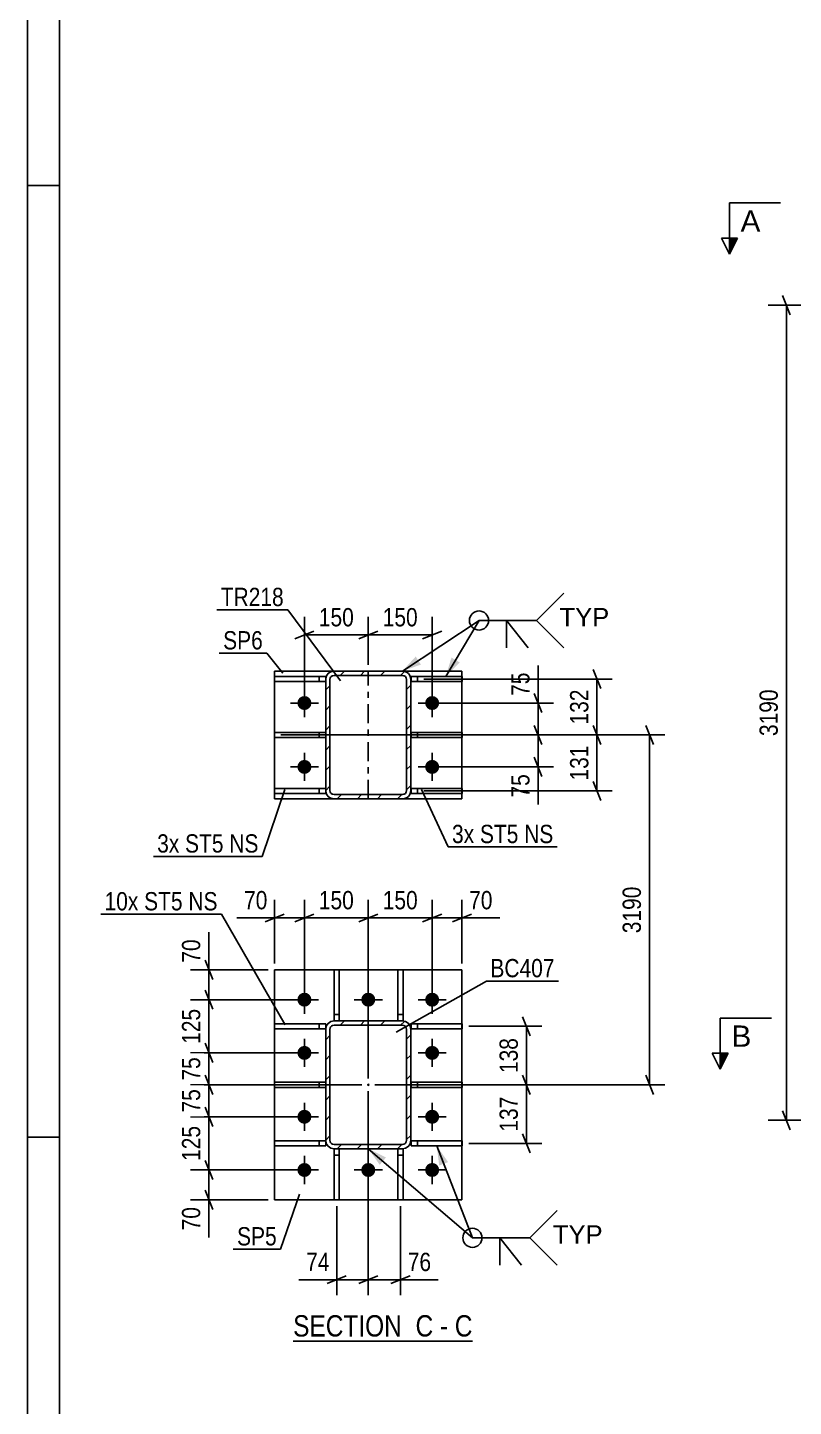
# Model space of a CAD drawing. Header units: millimetres. Extents: x 0 to 841, y 0 to 594.
# Drawn here: x 0 to 119.9, y 255.8 to 471.7 of the extents above; entities that cross this region are included whole.
import ezdxf

# ---------------------------------------------------------------- set-up
doc = ezdxf.new("R2010")
doc.units = ezdxf.units.MM
doc.linetypes.add('DXK_LINE_DOT2', pattern=[3.9198, 1.9599, -1.9599])
doc.linetypes.add('DXK_LINE_DOT3', pattern=[5.9187, 2.979, -0.9799, 0.9799, -0.9799])
doc.styles.add('Arial', font='ARIAL.TTF', dxfattribs={"height": 0.2})
doc.styles.add('Arial Narrow', font='ARIALN.TTF', dxfattribs={"height": 0.2})

# ---------------------------------------------------------------- blocks, each defined once
blk = doc.blocks.new('Unknown-122569972-1162')
at = {"color": 5, "linetype": 'Continuous'}
for p, q in [((0, 594), (0, 0)), ((5, 589), (5, 5)), ((5, 447), (0, 447)), ((5, 298), (0, 298))]:
    blk.add_line(p, q, dxfattribs=at)
blk = doc.blocks.new('Unknown-122569972-14 - 2451')
at = {"color": 6, "linetype": 'Continuous'}
blk.add_line((41.58, 266.04), (69.65, 266.04), dxfattribs=at)
at = {"color": 0, "linetype": 'Continuous'}
blk.add_wipeout([(59.69, 266.79), (59.69, 270.29), (41.58, 270.29), (41.58, 266.79)], dxfattribs=at)
at = {"color": 7, "linetype": 'Continuous', "style": 'Arial Narrow'}
blk.add_text('SECTION ', height=3.34, dxfattribs=at).set_placement((41.58, 266.79))
at = {"color": 0, "linetype": 'Continuous'}
blk.add_wipeout([(63.5, 266.79), (63.5, 270.29), (60.74, 270.29), (60.74, 266.79)], dxfattribs=at)
at = {"color": 7, "linetype": 'Continuous', "style": 'Arial Narrow'}
blk.add_text('C', height=3.34, dxfattribs=at).set_placement((60.74, 266.79))
at = {"color": 0, "linetype": 'Continuous'}
blk.add_wipeout([(65.83, 266.79), (65.83, 270.29), (64.55, 270.29), (64.55, 266.79)], dxfattribs=at)
at = {"color": 7, "linetype": 'Continuous', "style": 'Arial Narrow'}
blk.add_text('-', height=3.34, dxfattribs=at).set_placement((64.55, 266.79))
at = {"color": 0, "linetype": 'Continuous'}
blk.add_wipeout([(69.65, 266.79), (69.65, 270.29), (66.88, 270.29), (66.88, 266.79)], dxfattribs=at)
at = {"color": 7, "linetype": 'Continuous', "style": 'Arial Narrow'}
blk.add_text('C', height=3.34, dxfattribs=at).set_placement((66.88, 266.79))
blk = doc.blocks.new('Part-122569972-2509 - 2451')
at = {"color": 2, "linetype": 'Continuous'}
for p, q in [((38.67, 360.56), (38.67, 361.36)), ((38.67, 361.36), (46.67, 361.36)), ((38.67, 360.56), (46.67, 360.56))]:
    blk.add_line(p, q, dxfattribs=at)
at = {"color": 7, "linetype": 'DXK_LINE_DOT2'}
for p, q in [((45.67, 360.56), (45.67, 361.36)), ((46.67, 361.36), (46.67, 360.56))]:
    blk.add_line(p, q, dxfattribs=at)
blk = doc.blocks.new('Part-122569972-2477 - 2451')
at = {"color": 2, "linetype": 'Continuous'}
for p, q in [((38.67, 305.79), (38.67, 306.59)), ((38.67, 306.59), (46.67, 306.59)), ((38.67, 305.79), (46.67, 305.79))]:
    blk.add_line(p, q, dxfattribs=at)
at = {"color": 7, "linetype": 'DXK_LINE_DOT2'}
for p, q in [((45.67, 305.79), (45.67, 306.59)), ((46.67, 305.79), (46.67, 306.59))]:
    blk.add_line(p, q, dxfattribs=at)
blk = doc.blocks.new('Part-122569972-2514 - 2451')
at = {"color": 2, "linetype": 'Continuous'}
for p, q in [((38.67, 369.32), (38.67, 370.12)), ((38.67, 370.12), (46.67, 370.12)), ((38.67, 369.32), (46.67, 369.32)), ((46.67, 370.12), (46.67, 369.62))]:
    blk.add_line(p, q, dxfattribs=at)
at = {"color": 7, "linetype": 'DXK_LINE_DOT2'}
for p, q in [((45.67, 369.32), (45.67, 370.12)), ((46.67, 369.62), (46.67, 369.32))]:
    blk.add_line(p, q, dxfattribs=at)
blk = doc.blocks.new('Part-122569972-2482 - 2451')
at = {"color": 2, "linetype": 'Continuous'}
for p, q in [((38.67, 314.96), (38.67, 315.76)), ((38.67, 315.76), (46.67, 315.76)), ((46.67, 314.96), (46.67, 315.76)), ((38.67, 314.96), (46.67, 314.96))]:
    blk.add_line(p, q, dxfattribs=at)
at = {"color": 7, "linetype": 'DXK_LINE_DOT2'}
blk.add_line((45.67, 314.96), (45.67, 315.76), dxfattribs=at)
blk = doc.blocks.new('Part-122569972-2519 - 2451')
at = {"color": 2, "linetype": 'Continuous'}
for p, q in [((38.67, 351.79), (38.67, 352.59)), ((38.67, 352.59), (46.67, 352.59)), ((46.67, 351.79), (46.67, 352.29)), ((38.67, 351.79), (46.67, 351.79))]:
    blk.add_line(p, q, dxfattribs=at)
at = {"color": 7, "linetype": 'DXK_LINE_DOT2'}
for p, q in [((45.67, 351.79), (45.67, 352.59)), ((46.67, 352.29), (46.67, 352.59))]:
    blk.add_line(p, q, dxfattribs=at)
blk = doc.blocks.new('Part-122569972-2487 - 2451')
at = {"color": 2, "linetype": 'Continuous'}
for p, q in [((57.99, 316.19), (57.99, 324.19)), ((57.99, 324.19), (58.79, 324.19)), ((58.79, 324.19), (58.79, 316.19)), ((58.79, 316.19), (58.67, 316.19))]:
    blk.add_line(p, q, dxfattribs=at)
at = {"color": 7, "linetype": 'DXK_LINE_DOT2'}
for p, q in [((57.99, 317.19), (58.79, 317.19)), ((58.67, 316.19), (57.99, 316.19))]:
    blk.add_line(p, q, dxfattribs=at)
blk = doc.blocks.new('Part-122569972-2524 - 2451')
at = {"color": 2, "linetype": 'Continuous'}
for p, q in [((68.06, 361.36), (60.06, 361.36)), ((60.06, 360.56), (60.06, 361.36)), ((68.06, 360.56), (60.06, 360.56)), ((68.06, 361.36), (68.06, 360.56))]:
    blk.add_line(p, q, dxfattribs=at)
at = {"color": 7, "linetype": 'DXK_LINE_DOT2'}
blk.add_line((61.06, 360.56), (61.06, 361.36), dxfattribs=at)
blk = doc.blocks.new('Part-122569972-2492 - 2451')
at = {"color": 2, "linetype": 'Continuous'}
for p, q in [((47.99, 316.19), (47.99, 324.19)), ((47.99, 324.19), (48.79, 324.19)), ((48.79, 316.19), (48.79, 324.19)), ((48.01, 316.19), (47.99, 316.19))]:
    blk.add_line(p, q, dxfattribs=at)
at = {"color": 7, "linetype": 'DXK_LINE_DOT2'}
for p, q in [((47.99, 317.19), (48.79, 317.19)), ((47.99, 316.19), (48.79, 316.19))]:
    blk.add_line(p, q, dxfattribs=at)
blk = doc.blocks.new('Part-122569972-2529 - 2451')
at = {"color": 2, "linetype": 'Continuous'}
for p, q in [((68.06, 370.12), (60.06, 370.12)), ((60.06, 369.32), (60.06, 370.12)), ((68.06, 369.32), (60.06, 369.32)), ((68.06, 370.12), (68.06, 369.32))]:
    blk.add_line(p, q, dxfattribs=at)
at = {"color": 7, "linetype": 'DXK_LINE_DOT2'}
blk.add_line((61.06, 369.32), (61.06, 370.12), dxfattribs=at)
blk = doc.blocks.new('Part-122569972-2534 - 2451')
at = {"color": 2, "linetype": 'Continuous'}
for p, q in [((68.06, 352.59), (60.06, 352.59)), ((60.06, 351.79), (60.06, 352.59)), ((68.06, 352.59), (68.06, 351.79)), ((68.06, 351.79), (60.06, 351.79))]:
    blk.add_line(p, q, dxfattribs=at)
at = {"color": 7, "linetype": 'DXK_LINE_DOT2'}
blk.add_line((61.06, 351.79), (61.06, 352.59), dxfattribs=at)
blk = doc.blocks.new('Bolt-122569972-2537 - 2451')
at = {"linetype": 'Continuous'}
for points in [[(42.24, 365.96, -1), (44.44, 365.96, -1)], [(62.24, 365.96, -1), (64.44, 365.96, -1)], [(42.24, 355.96, -1), (44.44, 355.96, -1)], [(62.24, 355.96, -1), (64.44, 355.96, -1)]]:
    blk.add_hatch(color=1, dxfattribs=at).paths.add_polyline_path(points)
at = {"color": 1, "linetype": 'Continuous'}
for p, q in [((43.34, 363.76), (43.34, 368.16)), ((63.34, 363.76), (63.34, 368.16)), ((41.14, 365.96), (45.54, 365.96)), ((61.14, 365.96), (65.54, 365.96)), ((43.34, 353.76), (43.34, 358.16)), ((63.34, 353.76), (63.34, 358.16)), ((41.14, 355.96), (45.54, 355.96)), ((61.14, 355.96), (65.54, 355.96))]:
    blk.add_line(p, q, dxfattribs=at)
blk = doc.blocks.new('Part-122569972-2607 - 2451')
at = {"color": 2, "linetype": 'Continuous'}
for p, q in [((68.06, 315.76), (60.06, 315.76)), ((60.06, 314.96), (60.06, 315.76)), ((68.06, 315.76), (68.06, 314.96)), ((68.06, 314.96), (60.06, 314.96))]:
    blk.add_line(p, q, dxfattribs=at)
at = {"color": 7, "linetype": 'DXK_LINE_DOT2'}
blk.add_line((61.06, 314.96), (61.06, 315.76), dxfattribs=at)
blk = doc.blocks.new('Bolt-122569972-2538 - 2451')
at = {"linetype": 'Continuous'}
for points in [[(42.24, 319.52, -1), (44.44, 319.52, -1)], [(52.24, 319.52, -1), (54.44, 319.52, -1)], [(62.24, 319.52, -1), (64.44, 319.52, -1)], [(42.24, 311.19, -1), (44.44, 311.19, -1)], [(62.24, 311.19, -1), (64.44, 311.19, -1)], [(42.24, 301.19, -1), (44.44, 301.19, -1)], [(62.24, 301.19, -1), (64.44, 301.19, -1)], [(42.24, 292.86, -1), (44.44, 292.86, -1)], [(52.24, 292.86, -1), (54.44, 292.86, -1)], [(62.24, 292.86, -1), (64.44, 292.86, -1)]]:
    blk.add_hatch(color=1, dxfattribs=at).paths.add_polyline_path(points)
at = {"color": 1, "linetype": 'Continuous'}
for p, q in [((43.34, 317.32), (43.34, 321.72)), ((53.34, 317.32), (53.34, 321.72)), ((63.34, 317.32), (63.34, 321.72)), ((41.14, 319.52), (45.54, 319.52)), ((51.14, 319.52), (55.54, 319.52)), ((61.14, 319.52), (65.54, 319.52)), ((43.34, 308.99), (43.34, 313.39)), ((63.34, 308.99), (63.34, 313.39)), ((41.14, 311.19), (45.54, 311.19)), ((61.14, 311.19), (65.54, 311.19)), ((43.34, 298.99), (43.34, 303.39)), ((63.34, 298.99), (63.34, 303.39)), ((41.14, 301.19), (45.54, 301.19)), ((61.14, 301.19), (65.54, 301.19)), ((43.34, 290.66), (43.34, 295.06)), ((53.34, 290.66), (53.34, 295.06)), ((63.34, 290.66), (63.34, 295.06)), ((41.14, 292.86), (45.54, 292.86)), ((51.14, 292.86), (55.54, 292.86)), ((61.14, 292.86), (65.54, 292.86))]:
    blk.add_line(p, q, dxfattribs=at)
blk = doc.blocks.new('Part-122569972-2552 - 2451')
at = {"color": 2, "linetype": 'Continuous'}
for p, q in [((57.99, 288.19), (57.99, 296.19)), ((58.79, 296.19), (58.67, 296.19)), ((58.79, 296.19), (58.79, 288.19)), ((58.79, 288.19), (57.99, 288.19))]:
    blk.add_line(p, q, dxfattribs=at)
at = {"color": 7, "linetype": 'DXK_LINE_DOT2'}
for p, q in [((58.67, 296.19), (57.99, 296.19)), ((57.99, 295.19), (58.79, 295.19))]:
    blk.add_line(p, q, dxfattribs=at)
blk = doc.blocks.new('Part-122569972-2557 - 2451')
at = {"color": 2, "linetype": 'Continuous'}
for p, q in [((47.99, 288.19), (47.99, 296.19)), ((47.99, 296.19), (48, 296.19)), ((48.79, 296.19), (48.79, 288.19)), ((48.79, 288.19), (47.99, 288.19))]:
    blk.add_line(p, q, dxfattribs=at)
at = {"color": 7, "linetype": 'DXK_LINE_DOT2'}
for p, q in [((47.99, 296.19), (48.79, 296.19)), ((47.99, 295.19), (48.79, 295.19))]:
    blk.add_line(p, q, dxfattribs=at)
blk = doc.blocks.new('Part-122569972-2562 - 2451')
at = {"color": 2, "linetype": 'Continuous'}
for p, q in [((38.67, 296.62), (38.67, 297.42)), ((38.67, 297.42), (46.67, 297.42)), ((38.67, 296.62), (46.67, 296.62)), ((46.67, 296.62), (46.67, 297.42))]:
    blk.add_line(p, q, dxfattribs=at)
at = {"color": 7, "linetype": 'DXK_LINE_DOT2'}
blk.add_line((45.67, 296.62), (45.67, 297.42), dxfattribs=at)
blk = doc.blocks.new('Part-122569972-2567 - 2451')
at = {"color": 2, "linetype": 'Continuous'}
for p, q in [((68.06, 306.59), (60.06, 306.59)), ((60.06, 305.79), (60.06, 306.59)), ((68.06, 306.59), (68.06, 305.79)), ((68.06, 305.79), (60.06, 305.79))]:
    blk.add_line(p, q, dxfattribs=at)
at = {"color": 7, "linetype": 'DXK_LINE_DOT2'}
blk.add_line((61.06, 305.79), (61.06, 306.59), dxfattribs=at)
blk = doc.blocks.new('Part-122569972-2591 - 2451')
at = {"color": 2, "linetype": 'Continuous'}
for p, q in [((38.67, 350.96), (38.67, 370.96)), ((38.67, 370.96), (48, 370.96)), ((68, 370.96), (58.67, 370.96)), ((68, 370.96), (68, 370.12)), ((68, 369.32), (68, 361.36)), ((68, 352.59), (68, 360.56)), ((38.67, 350.96), (48, 350.96)), ((68, 350.96), (58.67, 350.96)), ((68, 350.96), (68, 351.79))]:
    blk.add_line(p, q, dxfattribs=at)
at = {"color": 7, "linetype": 'DXK_LINE_DOT2'}
for p, q in [((48, 370.96), (58.67, 370.96)), ((68, 370.96), (68, 360.56)), ((68, 370.12), (68, 369.32)), ((68, 360.56), (68, 361.36)), ((68, 351.79), (68, 352.59)), ((48, 350.96), (58.67, 350.96))]:
    blk.add_line(p, q, dxfattribs=at)
blk = doc.blocks.new('Part-122569972-2596 - 2451')
at = {"color": 2, "linetype": 'Continuous'}
for p, q in [((38.67, 288.19), (38.67, 324.19)), ((38.67, 324.19), (68, 324.19)), ((68, 315.76), (68, 324.19)), ((68, 306.59), (68, 314.96)), ((68, 297.42), (68, 305.79)), ((68, 288.19), (68, 296.62)), ((68, 288.19), (38.67, 288.19))]:
    blk.add_line(p, q, dxfattribs=at)
at = {"color": 7, "linetype": 'DXK_LINE_DOT2'}
for p, q in [((38.67, 324.19), (48.79, 324.19)), ((68, 314.96), (68, 315.76)), ((68, 305.79), (68, 306.59)), ((68, 296.62), (68, 297.42)), ((38.67, 288.19), (48.79, 288.19))]:
    blk.add_line(p, q, dxfattribs=at)
blk = doc.blocks.new('Part-122569972-2612 - 2451')
at = {"color": 2, "linetype": 'Continuous'}
for p, q in [((68.06, 297.42), (60.06, 297.42)), ((60.06, 296.62), (60.06, 297.42)), ((68.06, 296.62), (60.06, 296.62)), ((68.06, 297.42), (68.06, 296.62))]:
    blk.add_line(p, q, dxfattribs=at)
at = {"color": 7, "linetype": 'DXK_LINE_DOT2'}
blk.add_line((61.06, 296.62), (61.06, 297.42), dxfattribs=at)
blk = doc.blocks.new('Part-122569972-2617 - 2451')
at = {"linetype": 'Continuous'}
h = blk.add_hatch(dxfattribs=at)
h.set_pattern_fill('', scale=0.7, style=0, pattern_type=0)
h.set_pattern_definition([(45, (46.671, 297.5223), (-1.57154, 1.57154), [])])
h.paths.add_polyline_path([(46.67, 314.86), (46.67, 297.52), (46.77, 297.01), (47.06, 296.58), (47.49, 296.29), (48, 296.19), (58.67, 296.19), (59.18, 296.29), (59.61, 296.58), (59.9, 297.01), (60, 297.52), (60, 314.86), (59.9, 315.37), (59.61, 315.8), (59.18, 316.09), (58.67, 316.19), (48, 316.19), (47.49, 316.09), (47.06, 315.8), (46.77, 315.37)])
h.paths.add_polyline_path([(47.53, 315.33), (47.75, 315.47), (48, 315.52), (58.67, 315.52), (58.93, 315.47), (59.14, 315.33), (59.29, 315.11), (59.34, 314.86), (59.34, 297.52), (59.29, 297.27), (59.14, 297.05), (58.93, 296.91), (58.67, 296.86), (48, 296.86), (47.75, 296.91), (47.53, 297.05), (47.39, 297.27), (47.34, 297.52), (47.34, 314.86), (47.39, 315.11)])
blk.add_hatch(color=30, dxfattribs=at).paths.add_polyline_path([(53.34, 306.09, -1), (53.34, 306.29, -1)])
at = {"color": 7, "linetype": 'DXK_LINE_DOT2'}
for p, q in [((46.67, 314.86), (46.77, 315.37)), ((47.49, 316.09), (48, 316.19)), ((48, 315.52), (47.75, 315.47)), ((48, 316.19), (58.67, 316.19)), ((48, 315.52), (58.67, 315.52)), ((58.67, 316.19), (59.18, 316.09)), ((58.93, 315.47), (58.67, 315.52)), ((59.9, 315.37), (60, 314.86)), ((46.67, 297.52), (46.67, 314.86)), ((47.39, 315.11), (47.34, 314.86)), ((47.34, 297.52), (47.34, 314.86)), ((59.34, 314.86), (59.29, 315.11)), ((59.34, 297.52), (59.34, 314.86)), ((60, 297.52), (60, 314.86)), ((46.77, 297.01), (46.67, 297.52)), ((47.34, 297.52), (47.39, 297.27)), ((48, 296.19), (47.49, 296.29)), ((47.75, 296.91), (48, 296.86)), ((48, 296.86), (58.67, 296.86)), ((48, 296.19), (58.67, 296.19)), ((58.67, 296.86), (58.93, 296.91)), ((59.18, 296.29), (58.67, 296.19)), ((59.29, 297.27), (59.34, 297.52)), ((60, 297.52), (59.9, 297.01))]:
    blk.add_line(p, q, dxfattribs=at)
at = {"color": 2, "linetype": 'Continuous'}
for p, q in [((46.77, 315.37), (46.67, 314.86)), ((48, 316.19), (47.49, 316.09)), ((47.75, 315.47), (48, 315.52)), ((48, 316.19), (48, 316.19)), ((48, 316.19), (58.67, 316.19)), ((48, 315.52), (48, 315.52)), ((48, 315.52), (58.67, 315.52)), ((58.67, 316.19), (58.67, 316.19)), ((59.18, 316.09), (58.67, 316.19)), ((58.67, 315.52), (58.67, 315.52)), ((58.67, 315.52), (58.93, 315.47)), ((60, 314.86), (59.9, 315.37)), ((46.67, 314.86), (46.67, 314.86)), ((46.67, 297.52), (46.67, 314.86)), ((47.34, 314.86), (47.39, 315.11)), ((47.34, 314.86), (47.34, 314.86)), ((47.34, 297.52), (47.34, 314.86)), ((59.29, 315.11), (59.34, 314.86)), ((59.34, 314.86), (59.34, 314.86)), ((59.34, 297.52), (59.34, 314.86)), ((60, 314.86), (60, 314.86)), ((60, 297.52), (60, 314.86)), ((46.67, 297.52), (46.67, 297.52)), ((46.67, 297.52), (46.77, 297.01)), ((47.34, 297.52), (47.34, 297.52)), ((47.39, 297.27), (47.34, 297.52)), ((47.49, 296.29), (48, 296.19)), ((48, 296.86), (47.75, 296.91)), ((48, 296.86), (48, 296.86)), ((48, 296.86), (58.67, 296.86)), ((48, 296.19), (48, 296.19)), ((48, 296.19), (58.67, 296.19)), ((58.93, 296.91), (58.67, 296.86)), ((58.67, 296.86), (58.67, 296.86)), ((58.67, 296.19), (59.18, 296.29)), ((58.67, 296.19), (58.67, 296.19)), ((59.34, 297.52), (59.29, 297.27)), ((59.34, 297.52), (59.34, 297.52)), ((59.9, 297.01), (60, 297.52)), ((60, 297.52), (60, 297.52))]:
    blk.add_line(p, q, dxfattribs=at)
at = {"color": 7, "linetype": 'DXK_LINE_DOT3'}
blk.add_line((53.34, 306.19), (53.34, 306.19), dxfattribs=at)
at = {"color": 30, "linetype": 'DXK_LINE_DOT3'}
blk.add_line((53.34, 306.19), (53.34, 306.19), dxfattribs=at)
at = {"color": 30, "linetype": 'Continuous'}
blk.add_circle((53.34, 306.19), 0.1, dxfattribs=at)
at = {"color": 7, "linetype": 'DXK_LINE_DOT2'}
for centre, radius, start, end in [((48, 314.86), 1.33, 112.5, 157.5), ((48, 314.86), 0.667, 112.5, 157.5), ((58.67, 314.86), 0.667, 22.5, 67.5), ((58.67, 314.86), 1.33, 22.5, 67.5), ((48, 297.52), 1.33, 202.5, 247.5), ((48, 297.52), 0.667, 202.5, 247.5), ((58.67, 297.52), 0.667, 292.5, 337.5), ((58.67, 297.52), 1.33, 292.5, 337.5)]:
    blk.add_arc(centre, radius, start, end, dxfattribs=at)
at = {"color": 2, "linetype": 'Continuous'}
for centre, radius, start, end in [((48, 314.86), 1.33, 112.5, 157.5), ((48, 314.86), 0.667, 112.5, 157.5), ((58.67, 314.86), 0.667, 22.5, 67.5), ((58.67, 314.86), 1.33, 22.5, 67.5), ((48, 297.52), 1.33, 202.5, 247.5), ((48, 297.52), 0.667, 202.5, 247.5), ((58.67, 297.52), 0.667, 292.5, 337.5), ((58.67, 297.52), 1.33, 292.5, 337.5)]:
    blk.add_arc(centre, radius, start, end, dxfattribs=at)
blk = doc.blocks.new('Part-122569972-2632 - 2451')
at = {"linetype": 'Continuous'}
h = blk.add_hatch(dxfattribs=at)
h.set_pattern_fill('', scale=0.7, style=0, pattern_type=0)
h.set_pattern_definition([(45, (46.671, 352.2893), (-1.57154, 1.57154), [])])
h.paths.add_polyline_path([(46.67, 369.62), (46.67, 352.29), (46.77, 351.78), (47.06, 351.35), (47.49, 351.06), (48, 350.96), (58.67, 350.96), (59.18, 351.06), (59.61, 351.35), (59.9, 351.78), (60, 352.29), (60, 369.62), (59.9, 370.13), (59.61, 370.57), (59.18, 370.85), (58.67, 370.96), (48, 370.96), (47.49, 370.85), (47.06, 370.57), (46.77, 370.13)])
h.paths.add_polyline_path([(47.53, 370.09), (47.75, 370.24), (48, 370.29), (58.67, 370.29), (58.93, 370.24), (59.14, 370.09), (59.29, 369.88), (59.34, 369.62), (59.34, 352.29), (59.29, 352.03), (59.14, 351.82), (58.93, 351.67), (58.67, 351.62), (48, 351.62), (47.75, 351.67), (47.53, 351.82), (47.39, 352.03), (47.34, 352.29), (47.34, 369.62), (47.39, 369.88)])
at = {"color": 7, "linetype": 'DXK_LINE_DOT2'}
for p, q in [((46.67, 369.62), (46.77, 370.13)), ((46.67, 352.29), (46.67, 369.62)), ((47.39, 369.88), (47.34, 369.62)), ((47.34, 352.29), (47.34, 369.62)), ((47.49, 370.85), (48, 370.96)), ((48, 370.29), (47.75, 370.24)), ((48, 370.96), (58.67, 370.96)), ((48, 370.29), (58.67, 370.29)), ((58.67, 370.96), (59.18, 370.85)), ((58.93, 370.24), (58.67, 370.29)), ((59.34, 369.62), (59.29, 369.88)), ((59.34, 352.29), (59.34, 369.62)), ((59.9, 370.13), (60, 369.62)), ((60, 352.29), (60, 369.62)), ((46.77, 351.78), (46.67, 352.29)), ((47.34, 352.29), (47.39, 352.03)), ((59.29, 352.03), (59.34, 352.29)), ((60, 352.29), (59.9, 351.78)), ((48, 350.96), (47.49, 351.06)), ((47.75, 351.67), (48, 351.62)), ((48, 351.62), (58.67, 351.62)), ((48, 350.96), (58.67, 350.96)), ((58.67, 351.62), (58.93, 351.67)), ((59.18, 351.06), (58.67, 350.96))]:
    blk.add_line(p, q, dxfattribs=at)
at = {"color": 2, "linetype": 'Continuous'}
for p, q in [((46.77, 370.13), (46.67, 369.62)), ((46.67, 352.29), (46.67, 369.62)), ((47.34, 369.62), (47.39, 369.88)), ((47.34, 352.29), (47.34, 369.62)), ((48, 370.96), (47.49, 370.85)), ((47.75, 370.24), (48, 370.29)), ((48, 370.96), (58.67, 370.96)), ((48, 370.29), (58.67, 370.29)), ((59.18, 370.85), (58.67, 370.96)), ((58.67, 370.29), (58.93, 370.24)), ((59.29, 369.88), (59.34, 369.62)), ((59.34, 352.29), (59.34, 369.62)), ((60, 369.62), (59.9, 370.13)), ((60, 352.29), (60, 369.62)), ((46.67, 352.29), (46.77, 351.78)), ((47.39, 352.03), (47.34, 352.29)), ((59.34, 352.29), (59.29, 352.03)), ((59.9, 351.78), (60, 352.29)), ((47.49, 351.06), (48, 350.96)), ((48, 351.62), (47.75, 351.67)), ((48, 351.62), (58.67, 351.62)), ((48, 350.96), (58.67, 350.96)), ((58.93, 351.67), (58.67, 351.62)), ((58.67, 350.96), (59.18, 351.06))]:
    blk.add_line(p, q, dxfattribs=at)
at = {"color": 7, "linetype": 'DXK_LINE_DOT3'}
for p, q in [((53.34, 350.96), (53.34, 370.96)), ((43.34, 360.96), (63.34, 360.96))]:
    blk.add_line(p, q, dxfattribs=at)
at = {"color": 7, "linetype": 'DXK_LINE_DOT2'}
for centre, radius, start, end in [((48, 369.62), 1.33, 112.5, 157.5), ((48, 369.62), 0.667, 112.5, 157.5), ((58.67, 369.62), 0.667, 22.5, 67.5), ((58.67, 369.62), 1.33, 22.5, 67.5), ((48, 352.29), 0.667, 202.5, 247.5), ((58.67, 352.29), 0.667, 292.5, 337.5), ((48, 352.29), 1.33, 202.5, 247.5), ((58.67, 352.29), 1.33, 292.5, 337.5)]:
    blk.add_arc(centre, radius, start, end, dxfattribs=at)
at = {"color": 2, "linetype": 'Continuous'}
for centre, radius, start, end in [((48, 369.62), 1.33, 112.5, 157.5), ((48, 369.62), 0.667, 112.5, 157.5), ((58.67, 369.62), 0.667, 22.5, 67.5), ((58.67, 369.62), 1.33, 22.5, 67.5), ((48, 352.29), 0.667, 202.5, 247.5), ((58.67, 352.29), 0.667, 292.5, 337.5), ((48, 352.29), 1.33, 202.5, 247.5), ((58.67, 352.29), 1.33, 292.5, 337.5)]:
    blk.add_arc(centre, radius, start, end, dxfattribs=at)
blk = doc.blocks.new('StraightDimension-122569972-3803 - 3380')
at = {"color": 7, "linetype": 'Continuous'}
for p, q in [((119.4, 426.74), (118.2, 429.74)), ((135.44, 428.24), (115.95, 428.24)), ((118.8, 300.64), (118.8, 428.24)), ((135.46, 300.64), (115.95, 300.64)), ((118.2, 302.14), (119.4, 299.14))]:
    blk.add_line(p, q, dxfattribs=at)
at = {"color": 0}
blk.add_wipeout([(118.05, 368.7), (113.85, 368.7), (113.85, 360.19), (118.05, 360.19)], dxfattribs=at)
at = {"color": 3, "style": 'Arial Narrow'}
blk.add_text('3190', height=2.863, rotation=90.0002, dxfattribs=at).set_placement((117.45, 360.79))
blk = doc.blocks.new('StraightDimension-122569972-2743 - 2451')
at = {"color": 7, "linetype": 'Continuous'}
for p, q in [((38.67, 325.19), (38.67, 335.17)), ((43.34, 320.52), (43.34, 335.17)), ((37.17, 331.72), (40.17, 332.92)), ((44.84, 332.92), (41.84, 331.72)), ((38.67, 332.32), (43.34, 332.32))]:
    blk.add_line(p, q, dxfattribs=at)
at = {"color": 0}
blk.add_wipeout([(38.15, 333.07), (38.15, 337.27), (33.29, 337.27), (33.29, 333.07)], dxfattribs=at)
at = {"color": 7, "linetype": 'Continuous'}
blk.add_line((38.67, 332.32), (32.76, 332.32), dxfattribs=at)
blk.add_line((38.67, 332.32), (32.76, 332.32), dxfattribs=at)
at = {"color": 3, "style": 'Arial Narrow'}
blk.add_text('70', height=2.863, dxfattribs=at).set_placement((33.89, 333.67))
blk = doc.blocks.new('StraightDimension-122569972-9169 - 2451')
at = {"color": 7, "linetype": 'Continuous'}
for p, q in [((27.78, 302.69), (28.98, 299.69)), ((42.34, 301.19), (25.53, 301.19)), ((28.38, 292.86), (28.38, 301.19)), ((28.98, 291.36), (27.78, 294.36)), ((42.34, 292.86), (25.53, 292.86))]:
    blk.add_line(p, q, dxfattribs=at)
at = {"color": 0}
blk.add_wipeout([(27.63, 300.37), (23.43, 300.37), (23.43, 293.68), (27.63, 293.68)], dxfattribs=at)
at = {"color": 3, "style": 'Arial Narrow'}
blk.add_text('125', height=2.863, rotation=90.0002, dxfattribs=at).set_placement((27.03, 294.28))
blk = doc.blocks.new('StraightDimension-122569972-9166 - 2451')
at = {"color": 7, "linetype": 'Continuous'}
for p, q in [((42.34, 319.52), (25.53, 319.52)), ((27.78, 321.02), (28.98, 318.02)), ((28.38, 311.19), (28.38, 319.52)), ((42.34, 311.19), (25.53, 311.19)), ((28.98, 309.69), (27.78, 312.69))]:
    blk.add_line(p, q, dxfattribs=at)
at = {"color": 0}
blk.add_wipeout([(27.63, 318.7), (23.43, 318.7), (23.43, 312.01), (27.63, 312.01)], dxfattribs=at)
at = {"color": 3, "style": 'Arial Narrow'}
blk.add_text('125', height=2.863, rotation=90.0002, dxfattribs=at).set_placement((27.03, 312.61))
blk = doc.blocks.new('StraightDimension-122569972-2765 - 2451')
at = {"color": 7, "linetype": 'Continuous'}
for p, q in [((79.33, 367.46), (80.53, 364.46)), ((64.34, 365.96), (82.33, 365.96)), ((79.93, 360.96), (79.93, 365.96)), ((47.67, 360.96), (82.33, 360.96)), ((80.53, 359.46), (79.33, 362.46))]:
    blk.add_line(p, q, dxfattribs=at)
at = {"color": 0}
blk.add_wipeout([(79.18, 371.34), (74.98, 371.34), (74.98, 366.48), (79.18, 366.48)], dxfattribs=at)
at = {"color": 7, "linetype": 'Continuous'}
blk.add_line((79.93, 365.96), (79.93, 371.86), dxfattribs=at)
blk.add_line((79.93, 365.96), (79.93, 371.86), dxfattribs=at)
at = {"color": 3, "style": 'Arial Narrow'}
blk.add_text('75', height=2.863, rotation=90.0002, dxfattribs=at).set_placement((78.58, 367.08))
blk = doc.blocks.new('StraightDimension-122569972-2825 - 2451')
at = {"color": 7, "linetype": 'Continuous'}
for p, q in [((69.06, 315.36), (80.5, 315.36)), ((77.5, 316.86), (78.7, 313.86)), ((78.1, 306.19), (78.1, 315.36)), ((78.7, 304.69), (77.5, 307.69)), ((54.34, 306.19), (80.5, 306.19))]:
    blk.add_line(p, q, dxfattribs=at)
at = {"color": 0}
blk.add_wipeout([(77.35, 314.11), (73.15, 314.11), (73.15, 307.43), (77.35, 307.43)], dxfattribs=at)
at = {"color": 3, "style": 'Arial Narrow'}
blk.add_text('138', height=2.863, rotation=90.0002, dxfattribs=at).set_placement((76.75, 308.03))
blk = doc.blocks.new('StraightDimension-122569972-2754 - 2451')
at = {"color": 7, "linetype": 'Continuous'}
for p, q in [((47.67, 360.96), (82.33, 360.96)), ((79.33, 362.46), (80.53, 359.46)), ((79.93, 355.96), (79.93, 360.96)), ((80.53, 354.46), (79.33, 357.46)), ((64.34, 355.96), (82.33, 355.96))]:
    blk.add_line(p, q, dxfattribs=at)
at = {"color": 0}
blk.add_wipeout([(79.18, 355.43), (74.98, 355.43), (74.98, 350.57), (79.18, 350.57)], dxfattribs=at)
at = {"color": 7, "linetype": 'Continuous'}
blk.add_line((79.93, 355.96), (79.93, 350.05), dxfattribs=at)
blk.add_line((79.93, 355.96), (79.93, 350.05), dxfattribs=at)
at = {"color": 3, "style": 'Arial Narrow'}
blk.add_text('75', height=2.863, rotation=90.0002, dxfattribs=at).set_placement((78.58, 351.17))
blk = doc.blocks.new('StraightDimension-122569972-2784 - 2451')
at = {"color": 7, "linetype": 'Continuous'}
for p, q in [((39.67, 360.96), (91.54, 360.96)), ((88.54, 362.46), (89.74, 359.46)), ((89.14, 352.19), (89.14, 360.96)), ((62.06, 352.19), (91.54, 352.19)), ((89.74, 350.69), (88.54, 353.69))]:
    blk.add_line(p, q, dxfattribs=at)
at = {"color": 0}
blk.add_wipeout([(88.39, 359.91), (84.19, 359.91), (84.19, 353.23), (88.39, 353.23)], dxfattribs=at)
at = {"color": 3, "style": 'Arial Narrow'}
blk.add_text('131', height=2.863, rotation=90.0002, dxfattribs=at).set_placement((87.79, 353.83))
blk = doc.blocks.new('StraightDimension-122569972-9167 - 2451')
at = {"color": 7, "linetype": 'Continuous'}
for p, q in [((42.34, 311.19), (25.53, 311.19)), ((27.78, 312.69), (28.98, 309.69)), ((28.38, 306.19), (28.38, 311.19)), ((28.98, 304.69), (27.78, 307.69)), ((52.34, 306.19), (25.53, 306.19))]:
    blk.add_line(p, q, dxfattribs=at)
at = {"color": 0}
blk.add_wipeout([(27.63, 311.12), (23.43, 311.12), (23.43, 306.26), (27.63, 306.26)], dxfattribs=at)
at = {"color": 3, "style": 'Arial Narrow'}
blk.add_text('75', height=2.863, rotation=90.0002, dxfattribs=at).set_placement((27.03, 306.86))
blk = doc.blocks.new('StraightDimension-122569972-2699 - 2451')
at = {"color": 7, "linetype": 'Continuous'}
for p, q in [((63.34, 320.52), (63.34, 335.17)), ((68, 325.19), (68, 335.17)), ((61.84, 331.72), (64.84, 332.92)), ((69.5, 332.92), (66.5, 331.72)), ((63.34, 332.32), (68, 332.32))]:
    blk.add_line(p, q, dxfattribs=at)
at = {"color": 0}
blk.add_wipeout([(73.39, 333.07), (73.39, 337.27), (68.53, 337.27), (68.53, 333.07)], dxfattribs=at)
at = {"color": 7, "linetype": 'Continuous'}
blk.add_line((68, 332.32), (73.91, 332.32), dxfattribs=at)
blk.add_line((68, 332.32), (73.91, 332.32), dxfattribs=at)
at = {"color": 3, "style": 'Arial Narrow'}
blk.add_text('70', height=2.863, dxfattribs=at).set_placement((69.13, 333.67))
blk = doc.blocks.new('StraightDimension-122569972-9165 - 2451')
at = {"color": 7, "linetype": 'Continuous'}
for p, q in [((37.67, 324.19), (25.53, 324.19)), ((27.78, 325.69), (28.98, 322.69)), ((28.38, 319.52), (28.38, 324.19)), ((42.34, 319.52), (25.53, 319.52)), ((28.98, 318.02), (27.78, 321.02))]:
    blk.add_line(p, q, dxfattribs=at)
at = {"color": 0}
blk.add_wipeout([(27.63, 329.57), (23.43, 329.57), (23.43, 324.71), (27.63, 324.71)], dxfattribs=at)
at = {"color": 7, "linetype": 'Continuous'}
blk.add_line((28.38, 324.19), (28.38, 330.1), dxfattribs=at)
blk.add_line((28.38, 324.19), (28.38, 330.1), dxfattribs=at)
at = {"color": 3, "style": 'Arial Narrow'}
blk.add_text('70', height=2.863, rotation=90.0002, dxfattribs=at).set_placement((27.03, 325.31))
blk = doc.blocks.new('StraightDimension-122569972-2709 - 2451')
at = {"color": 7, "linetype": 'Continuous'}
for p, q in [((53.34, 307.19), (53.34, 335.17)), ((63.34, 320.52), (63.34, 335.17)), ((51.84, 331.72), (54.84, 332.92)), ((64.84, 332.92), (61.84, 331.72)), ((53.34, 332.32), (63.34, 332.32))]:
    blk.add_line(p, q, dxfattribs=at)
at = {"color": 0}
blk.add_wipeout([(61.68, 333.07), (61.68, 337.27), (55, 337.27), (55, 333.07)], dxfattribs=at)
at = {"color": 3, "style": 'Arial Narrow'}
blk.add_text('150', height=2.863, dxfattribs=at).set_placement((55.6, 333.67))
blk = doc.blocks.new('StraightDimension-122569972-2726 - 2451')
at = {"color": 7, "linetype": 'Continuous'}
for p, q in [((43.34, 320.52), (43.34, 335.17)), ((53.34, 307.19), (53.34, 335.17)), ((41.84, 331.72), (44.84, 332.92)), ((54.84, 332.92), (51.84, 331.72)), ((43.34, 332.32), (53.34, 332.32))]:
    blk.add_line(p, q, dxfattribs=at)
at = {"color": 0}
blk.add_wipeout([(51.68, 333.07), (51.68, 337.27), (45, 337.27), (45, 333.07)], dxfattribs=at)
at = {"color": 3, "style": 'Arial Narrow'}
blk.add_text('150', height=2.863, dxfattribs=at).set_placement((45.6, 333.67))
blk = doc.blocks.new('StraightDimension-122569972-2777 - 2451')
at = {"color": 7, "linetype": 'Continuous'}
for p, q in [((62.06, 369.72), (91.54, 369.72)), ((88.54, 371.22), (89.74, 368.22)), ((89.14, 360.96), (89.14, 369.72)), ((39.67, 360.96), (91.54, 360.96)), ((89.74, 359.46), (88.54, 362.46))]:
    blk.add_line(p, q, dxfattribs=at)
at = {"color": 0}
blk.add_wipeout([(88.39, 368.68), (84.19, 368.68), (84.19, 362), (88.39, 362)], dxfattribs=at)
at = {"color": 3, "style": 'Arial Narrow'}
blk.add_text('132', height=2.863, rotation=90.0002, dxfattribs=at).set_placement((87.79, 362.6))
blk = doc.blocks.new('StraightDimension-122569972-2792 - 2451')
at = {"color": 7, "linetype": 'Continuous'}
for p, q in [((43.34, 366.96), (43.34, 379.46)), ((53.34, 371.96), (53.34, 379.46)), ((41.84, 376.01), (44.84, 377.21)), ((43.34, 376.61), (53.34, 376.61)), ((54.84, 377.21), (51.84, 376.01))]:
    blk.add_line(p, q, dxfattribs=at)
at = {"color": 0}
blk.add_wipeout([(51.68, 377.36), (51.68, 381.56), (45, 381.56), (45, 377.36)], dxfattribs=at)
at = {"color": 3, "style": 'Arial Narrow'}
blk.add_text('150', height=2.863, dxfattribs=at).set_placement((45.6, 377.96))
blk = doc.blocks.new('StraightDimension-122569972-2801 - 2451')
at = {"color": 7, "linetype": 'Continuous'}
for p, q in [((53.34, 371.96), (53.34, 379.46)), ((63.34, 366.96), (63.34, 379.46)), ((51.84, 376.01), (54.84, 377.21)), ((53.34, 376.61), (63.34, 376.61)), ((64.84, 377.21), (61.84, 376.01))]:
    blk.add_line(p, q, dxfattribs=at)
at = {"color": 0}
blk.add_wipeout([(61.68, 377.36), (61.68, 381.56), (55, 381.56), (55, 377.36)], dxfattribs=at)
at = {"color": 3, "style": 'Arial Narrow'}
blk.add_text('150', height=2.863, dxfattribs=at).set_placement((55.6, 377.96))
blk = doc.blocks.new('StraightDimension-122569972-2811 - 2451')
at = {"color": 7, "linetype": 'Continuous'}
for p, q in [((61.06, 360.96), (99.77, 360.96)), ((97.97, 359.46), (96.77, 362.46)), ((97.37, 306.19), (97.37, 360.96)), ((96.77, 307.69), (97.97, 304.69)), ((61.06, 306.19), (99.77, 306.19))]:
    blk.add_line(p, q, dxfattribs=at)
at = {"color": 0}
blk.add_wipeout([(96.62, 337.83), (92.42, 337.83), (92.42, 329.32), (96.62, 329.32)], dxfattribs=at)
at = {"color": 3, "style": 'Arial Narrow'}
blk.add_text('3190', height=2.863, rotation=90.0002, dxfattribs=at).set_placement((96.02, 329.92))
blk = doc.blocks.new('StraightDimension-122569972-2838 - 2451')
at = {"color": 7, "linetype": 'Continuous'}
for p, q in [((77.5, 307.69), (78.7, 304.69)), ((54.34, 306.19), (80.5, 306.19)), ((78.1, 297.02), (78.1, 306.19)), ((78.7, 295.52), (77.5, 298.52)), ((69.06, 297.02), (80.5, 297.02))]:
    blk.add_line(p, q, dxfattribs=at)
at = {"color": 0}
blk.add_wipeout([(77.35, 304.95), (73.15, 304.95), (73.15, 298.26), (77.35, 298.26)], dxfattribs=at)
at = {"color": 3, "style": 'Arial Narrow'}
blk.add_text('137', height=2.863, rotation=90.0002, dxfattribs=at).set_placement((76.75, 298.86))
blk = doc.blocks.new('StraightDimension-122569972-2852 - 2451')
at = {"color": 7, "linetype": 'Continuous'}
for p, q in [((53.34, 305.19), (53.34, 273.29)), ((48.39, 287.19), (48.39, 273.29)), ((46.89, 275.09), (49.89, 276.29)), ((54.84, 276.29), (51.84, 275.09)), ((48.39, 275.69), (53.34, 275.69))]:
    blk.add_line(p, q, dxfattribs=at)
at = {"color": 0}
blk.add_wipeout([(47.87, 276.44), (47.87, 280.64), (43.01, 280.64), (43.01, 276.44)], dxfattribs=at)
at = {"color": 7, "linetype": 'Continuous'}
blk.add_line((48.39, 275.69), (42.48, 275.69), dxfattribs=at)
blk.add_line((48.39, 275.69), (42.48, 275.69), dxfattribs=at)
at = {"color": 3, "style": 'Arial Narrow'}
blk.add_text('74', height=2.863, dxfattribs=at).set_placement((43.61, 277.04))
blk = doc.blocks.new('StraightDimension-122569972-2865 - 2451')
at = {"color": 7, "linetype": 'Continuous'}
for p, q in [((53.34, 305.19), (53.34, 273.29)), ((58.39, 287.19), (58.39, 273.29)), ((51.84, 275.09), (54.84, 276.29)), ((59.89, 276.29), (56.89, 275.09)), ((53.34, 275.69), (58.39, 275.69))]:
    blk.add_line(p, q, dxfattribs=at)
at = {"color": 0}
blk.add_wipeout([(63.77, 276.44), (63.77, 280.64), (58.92, 280.64), (58.92, 276.44)], dxfattribs=at)
at = {"color": 7, "linetype": 'Continuous'}
blk.add_line((58.39, 275.69), (64.3, 275.69), dxfattribs=at)
blk.add_line((58.39, 275.69), (64.3, 275.69), dxfattribs=at)
at = {"color": 3, "style": 'Arial Narrow'}
blk.add_text('76', height=2.863, dxfattribs=at).set_placement((59.52, 277.04))
blk = doc.blocks.new('StraightDimension-122569972-9168 - 2451')
at = {"color": 7, "linetype": 'Continuous'}
for p, q in [((27.78, 307.69), (28.98, 304.69)), ((52.34, 306.19), (25.53, 306.19)), ((28.38, 301.19), (28.38, 306.19)), ((28.98, 299.69), (27.78, 302.69)), ((42.34, 301.19), (25.53, 301.19))]:
    blk.add_line(p, q, dxfattribs=at)
at = {"color": 0}
blk.add_wipeout([(27.63, 306.12), (23.43, 306.12), (23.43, 301.26), (27.63, 301.26)], dxfattribs=at)
at = {"color": 3, "style": 'Arial Narrow'}
blk.add_text('75', height=2.863, rotation=90.0002, dxfattribs=at).set_placement((27.03, 301.86))
blk = doc.blocks.new('StraightDimension-122569972-9170 - 2451')
at = {"color": 7, "linetype": 'Continuous'}
for p, q in [((27.78, 294.36), (28.98, 291.36)), ((42.34, 292.86), (25.53, 292.86)), ((28.38, 288.19), (28.38, 292.86)), ((28.98, 286.69), (27.78, 289.69)), ((37.67, 288.19), (25.53, 288.19))]:
    blk.add_line(p, q, dxfattribs=at)
at = {"color": 0}
blk.add_wipeout([(27.63, 287.66), (23.43, 287.66), (23.43, 282.81), (27.63, 282.81)], dxfattribs=at)
at = {"color": 7, "linetype": 'Continuous'}
blk.add_line((28.38, 288.19), (28.38, 282.28), dxfattribs=at)
blk.add_line((28.38, 288.19), (28.38, 282.28), dxfattribs=at)
at = {"color": 3, "style": 'Arial Narrow'}
blk.add_text('70', height=2.863, rotation=90.0002, dxfattribs=at).set_placement((27.03, 283.41))
blk = doc.blocks.new('SectionMark-122569972-4394 - 3380')
at = {"color": 6, "linetype": 'Continuous'}
for p, q in [((109.87, 444.24), (109.87, 436.24)), ((109.87, 436.24), (108.62, 438.74))]:
    blk.add_line(p, q, dxfattribs=at)
at = {"color": 0, "linetype": 'Continuous'}
blk.add_wipeout([(114.73, 439.74), (114.73, 443.24), (111.62, 443.24), (111.62, 439.74)], dxfattribs=at)
at = {"linetype": 'Continuous'}
blk.add_hatch(color=6, dxfattribs=at).paths.add_polyline_path([(109.87, 438.74), (111.12, 438.74), (109.87, 436.24)])
at = {"color": 6, "linetype": 'Continuous'}
for p, q in [((109.87, 444.24), (117.87, 444.24)), ((111.12, 438.74), (108.62, 438.74)), ((109.87, 436.24), (111.12, 438.74))]:
    blk.add_line(p, q, dxfattribs=at)
at = {"color": 3, "linetype": 'Continuous', "style": 'Arial'}
blk.add_text('A', height=3.34, dxfattribs=at).set_placement((111.62, 439.74))
blk = doc.blocks.new('SectionMark-122569972-4400 - 3380')
at = {"color": 6, "linetype": 'Continuous'}
for p, q in [((108.45, 316.64), (108.45, 308.64)), ((108.45, 308.64), (107.2, 311.14))]:
    blk.add_line(p, q, dxfattribs=at)
at = {"color": 0, "linetype": 'Continuous'}
blk.add_wipeout([(113.31, 312.14), (113.31, 315.64), (110.2, 315.64), (110.2, 312.14)], dxfattribs=at)
at = {"linetype": 'Continuous'}
blk.add_hatch(color=6, dxfattribs=at).paths.add_polyline_path([(108.45, 311.14), (109.7, 311.14), (108.45, 308.64)])
at = {"color": 6, "linetype": 'Continuous'}
for p, q in [((108.45, 316.64), (116.45, 316.64)), ((109.7, 311.14), (107.2, 311.14)), ((108.45, 308.64), (109.7, 311.14))]:
    blk.add_line(p, q, dxfattribs=at)
at = {"color": 3, "linetype": 'Continuous', "style": 'Arial'}
blk.add_text('B', height=3.34, dxfattribs=at).set_placement((110.2, 312.14))
blk = doc.blocks.new('WeldMark-122569972-11014 - 2451')
at = {"linetype": 'Continuous'}
for points in [[(61.59, 371.98), (58.67, 370.96), (60.76, 373.23)], [(67.65, 372.32), (65.47, 370.12), (66.36, 373.08)]]:
    blk.add_hatch(color=30, dxfattribs=at).paths.add_polyline_path(points)
at = {"color": 30, "linetype": 'Continuous'}
for p, q in [((58.67, 370.96), (70.68, 378.88)), ((65.47, 370.12), (70.68, 378.88)), ((70.68, 378.88), (79.68, 378.88))]:
    blk.add_line(p, q, dxfattribs=at)
at = {"color": 3, "linetype": 'Continuous'}
for q in [(78.39, 374.59), (74.96, 374.59)]:
    blk.add_line((74.96, 378.88), q, dxfattribs=at)
for start, end in [(90, 270), (270, 90)]:
    blk.add_arc((70.68, 378.88), 1.5, start, end, dxfattribs=at)
at = {"color": 0, "linetype": 'Continuous'}
blk.add_wipeout([(91.05, 377.98), (91.05, 380.98), (83.28, 380.98), (83.28, 377.98)], dxfattribs=at)
blk.add_wipeout([(91.05, 377.98), (91.05, 380.98), (83.28, 380.98), (83.28, 377.98)], dxfattribs=at)
at = {"color": 3, "linetype": 'Continuous'}
for q in [(83.96, 383.16), (83.96, 374.59)]:
    blk.add_line((79.68, 378.88), q, dxfattribs=at)
at = {"color": 3, "linetype": 'Continuous', "style": 'Arial'}
blk.add_text('TYP', height=2.865, dxfattribs=at).set_placement((83.28, 377.98))
blk = doc.blocks.new('Mark-122569972-2587 - 2451')
at = {"color": 0}
blk.add_wipeout([(36.84, 374.35), (36.84, 377.35), (30.62, 377.35), (30.62, 374.35)], dxfattribs=at)
blk.add_wipeout([(36.84, 374.35), (36.84, 377.35), (30.62, 377.35), (30.62, 374.35)], dxfattribs=at)
at = {"color": 30, "linetype": 'Continuous'}
for p in [(30.02, 373.75), (39.97, 370.64)]:
    blk.add_line(p, (37.44, 373.75), dxfattribs=at)
at = {"color": 3, "style": 'Arial Narrow'}
blk.add_text('SP6', height=2.863, dxfattribs=at).set_placement((30.62, 374.35))
blk = doc.blocks.new('Mark-122569972-2592 - 2451')
at = {"color": 0}
blk.add_wipeout([(39.01, 281.05), (39.01, 284.05), (32.8, 284.05), (32.8, 281.05)], dxfattribs=at)
blk.add_wipeout([(39.01, 281.05), (39.01, 284.05), (32.8, 284.05), (32.8, 281.05)], dxfattribs=at)
at = {"color": 30, "linetype": 'Continuous'}
for p in [(42.59, 289.07), (32.2, 280.45)]:
    blk.add_line(p, (39.61, 280.45), dxfattribs=at)
at = {"color": 3, "style": 'Arial Narrow'}
blk.add_text('SP5', height=2.863, dxfattribs=at).set_placement((32.8, 281.05))
blk = doc.blocks.new('Mark-122569972-2613 - 2451')
at = {"color": 0}
blk.add_wipeout([(82.51, 323.03), (82.51, 326.03), (72.46, 326.03), (72.46, 323.03)], dxfattribs=at)
blk.add_wipeout([(82.51, 323.03), (82.51, 326.03), (72.46, 326.03), (72.46, 323.03)], dxfattribs=at)
at = {"color": 30, "linetype": 'Continuous'}
for p, q in [((57.68, 314.41), (71.86, 322.43)), ((71.86, 322.43), (83.11, 322.43))]:
    blk.add_line(p, q, dxfattribs=at)
at = {"color": 3, "style": 'Arial Narrow'}
blk.add_text('BC407', height=2.863, dxfattribs=at).set_placement((72.46, 323.03))
blk = doc.blocks.new('Mark-122569972-2628 - 2451')
at = {"color": 0}
blk.add_wipeout([(40.12, 381.14), (40.12, 384.14), (30.25, 384.14), (30.25, 381.14)], dxfattribs=at)
blk.add_wipeout([(40.12, 381.14), (40.12, 384.14), (30.25, 384.14), (30.25, 381.14)], dxfattribs=at)
at = {"color": 30, "linetype": 'Continuous'}
for p in [(29.65, 380.54), (48.98, 369.44)]:
    blk.add_line(p, (40.72, 380.54), dxfattribs=at)
at = {"color": 3, "style": 'Arial Narrow'}
blk.add_text('TR218', height=2.863, dxfattribs=at).set_placement((30.25, 381.14))
blk = doc.blocks.new('WeldMark-122569972-2878 - 2451')
at = {"linetype": 'Continuous'}
for points in [[(55.13, 293.67), (53.34, 296.19), (56.1, 294.81)], [(64.44, 293.55), (64.06, 296.62), (65.84, 294.1)]]:
    blk.add_hatch(color=30, dxfattribs=at).paths.add_polyline_path(points)
at = {"color": 30, "linetype": 'Continuous'}
for p, q in [((53.34, 296.19), (69.64, 282.24)), ((64.06, 296.62), (69.64, 282.24)), ((69.64, 282.24), (78.64, 282.24))]:
    blk.add_line(p, q, dxfattribs=at)
at = {"color": 3, "linetype": 'Continuous'}
for q in [(77.35, 277.95), (73.92, 277.95)]:
    blk.add_line((73.92, 282.24), q, dxfattribs=at)
for start, end in [(90, 270), (270, 90)]:
    blk.add_arc((69.64, 282.24), 1.5, start, end, dxfattribs=at)
at = {"color": 0, "linetype": 'Continuous'}
blk.add_wipeout([(90.01, 281.34), (90.01, 284.34), (82.24, 284.34), (82.24, 281.34)], dxfattribs=at)
blk.add_wipeout([(90.01, 281.34), (90.01, 284.34), (82.24, 284.34), (82.24, 281.34)], dxfattribs=at)
at = {"color": 3, "linetype": 'Continuous'}
for q in [(82.92, 286.53), (82.92, 277.95)]:
    blk.add_line((78.64, 282.24), q, dxfattribs=at)
at = {"color": 3, "linetype": 'Continuous', "style": 'Arial'}
blk.add_text('TYP', height=2.865, dxfattribs=at).set_placement((82.24, 281.34))
blk = doc.blocks.new('MarkSet-122569972-2921 - 2451')
at = {"color": 0}
blk.add_wipeout([(23.76, 342.55), (23.76, 345.55), (20.29, 345.55), (20.29, 342.55)], dxfattribs=at)
blk.add_wipeout([(23.76, 342.55), (23.76, 345.55), (20.29, 345.55), (20.29, 342.55)], dxfattribs=at)
blk.add_wipeout([(30.69, 342.55), (30.69, 345.55), (24.66, 345.55), (24.66, 342.55)], dxfattribs=at)
blk.add_wipeout([(30.69, 342.55), (30.69, 345.55), (24.66, 345.55), (24.66, 342.55)], dxfattribs=at)
at = {"color": 3, "style": 'Arial Narrow'}
blk.add_text('3x', height=2.863, dxfattribs=at).set_placement((20.29, 342.55))
at = {"color": 0}
blk.add_wipeout([(36.15, 342.55), (36.15, 345.55), (31.59, 345.55), (31.59, 342.55)], dxfattribs=at)
blk.add_wipeout([(36.15, 342.55), (36.15, 345.55), (31.59, 345.55), (31.59, 342.55)], dxfattribs=at)
at = {"color": 30, "linetype": 'Continuous'}
for p in [(40.29, 352.41), (19.69, 341.95)]:
    blk.add_line(p, (36.75, 341.95), dxfattribs=at)
at = {"color": 3, "style": 'Arial Narrow'}
for s, p in [('ST5', (24.66, 342.55)), ('NS', (31.59, 342.55))]:
    blk.add_text(s, height=2.863, dxfattribs=at).set_placement(p)
blk = doc.blocks.new('MarkSet-122569972-2928 - 2451')
at = {"color": 0}
blk.add_wipeout([(69.92, 344.03), (69.92, 347.03), (66.45, 347.03), (66.45, 344.03)], dxfattribs=at)
blk.add_wipeout([(69.92, 344.03), (69.92, 347.03), (66.45, 347.03), (66.45, 344.03)], dxfattribs=at)
at = {"color": 30, "linetype": 'Continuous'}
blk.add_line((61.68, 352.41), (65.85, 343.43), dxfattribs=at)
at = {"color": 0}
blk.add_wipeout([(76.85, 344.03), (76.85, 347.03), (70.82, 347.03), (70.82, 344.03)], dxfattribs=at)
blk.add_wipeout([(76.85, 344.03), (76.85, 347.03), (70.82, 347.03), (70.82, 344.03)], dxfattribs=at)
at = {"color": 3, "style": 'Arial Narrow'}
blk.add_text('3x', height=2.863, dxfattribs=at).set_placement((66.45, 344.03))
at = {"color": 0}
blk.add_wipeout([(82.31, 344.03), (82.31, 347.03), (77.75, 347.03), (77.75, 344.03)], dxfattribs=at)
blk.add_wipeout([(82.31, 344.03), (82.31, 347.03), (77.75, 347.03), (77.75, 344.03)], dxfattribs=at)
at = {"color": 30, "linetype": 'Continuous'}
blk.add_line((65.85, 343.43), (82.91, 343.43), dxfattribs=at)
at = {"color": 3, "style": 'Arial Narrow'}
for s, p in [('ST5', (70.82, 344.03)), ('NS', (77.75, 344.03))]:
    blk.add_text(s, height=2.863, dxfattribs=at).set_placement(p)
blk = doc.blocks.new('MarkSet-122569972-2957 - 2451')
at = {"color": 0}
blk.add_wipeout([(17.35, 333.5), (17.35, 336.5), (12.05, 336.5), (12.05, 333.5)], dxfattribs=at)
blk.add_wipeout([(17.35, 333.5), (17.35, 336.5), (12.05, 336.5), (12.05, 333.5)], dxfattribs=at)
blk.add_wipeout([(24.28, 333.5), (24.28, 336.5), (18.25, 336.5), (18.25, 333.5)], dxfattribs=at)
blk.add_wipeout([(24.28, 333.5), (24.28, 336.5), (18.25, 336.5), (18.25, 333.5)], dxfattribs=at)
at = {"color": 3, "style": 'Arial Narrow'}
blk.add_text('10x', height=2.863, dxfattribs=at).set_placement((12.05, 333.5))
at = {"color": 0}
blk.add_wipeout([(29.74, 333.5), (29.74, 336.5), (25.18, 336.5), (25.18, 333.5)], dxfattribs=at)
blk.add_wipeout([(29.74, 333.5), (29.74, 336.5), (25.18, 336.5), (25.18, 333.5)], dxfattribs=at)
at = {"color": 30, "linetype": 'Continuous'}
for p in [(11.45, 332.9), (40.34, 315.58)]:
    blk.add_line(p, (30.34, 332.9), dxfattribs=at)
at = {"color": 3, "style": 'Arial Narrow'}
for s, p in [('ST5', (18.25, 333.5)), ('NS', (25.18, 333.5))]:
    blk.add_text(s, height=2.863, dxfattribs=at).set_placement(p)

msp = doc.modelspace()

# ---------------------------------------------------------------- block references
for name in ['Unknown-122569972-1162', 'Part-122569972-2591 - 2451', 'Part-122569972-2514 - 2451', 'Part-122569972-2632 - 2451', 'Part-122569972-2529 - 2451', 'Bolt-122569972-2537 - 2451', 'Part-122569972-2509 - 2451', 'Part-122569972-2524 - 2451', 'Part-122569972-2519 - 2451', 'Part-122569972-2534 - 2451', 'Part-122569972-2596 - 2451', 'Part-122569972-2492 - 2451', 'Part-122569972-2487 - 2451', 'Bolt-122569972-2538 - 2451', 'Part-122569972-2482 - 2451', 'Part-122569972-2617 - 2451', 'Part-122569972-2607 - 2451', 'Part-122569972-2477 - 2451', 'Part-122569972-2567 - 2451', 'Part-122569972-2562 - 2451', 'Part-122569972-2557 - 2451', 'Part-122569972-2552 - 2451', 'Part-122569972-2612 - 2451']:
    msp.add_blockref(name, (0, 0))

# ---------------------------------------------------------------- next in the draw order: block references
for name in ['SectionMark-122569972-4394 - 3380', 'StraightDimension-122569972-3803 - 3380', 'StraightDimension-122569972-2765 - 2451', 'StraightDimension-122569972-2743 - 2451', 'StraightDimension-122569972-2699 - 2451', 'StraightDimension-122569972-2825 - 2451', 'StraightDimension-122569972-9169 - 2451', 'Unknown-122569972-14 - 2451']:
    msp.add_blockref(name, (0, 0))

# ---------------------------------------------------------------- next in the draw order: block references
for name in ['StraightDimension-122569972-2754 - 2451', 'StraightDimension-122569972-9166 - 2451', 'SectionMark-122569972-4400 - 3380']:
    msp.add_blockref(name, (0, 0))

# ---------------------------------------------------------------- next in the draw order: block references
for name in ['StraightDimension-122569972-2784 - 2451', 'StraightDimension-122569972-9165 - 2451', 'StraightDimension-122569972-9167 - 2451']:
    msp.add_blockref(name, (0, 0))

# ---------------------------------------------------------------- next in the draw order: block references
for name in ['StraightDimension-122569972-2777 - 2451', 'MarkSet-122569972-2921 - 2451', 'StraightDimension-122569972-2709 - 2451', 'MarkSet-122569972-2957 - 2451']:
    msp.add_blockref(name, (0, 0))

# ---------------------------------------------------------------- next in the draw order: block references
for name in ['StraightDimension-122569972-2792 - 2451', 'Mark-122569972-2587 - 2451', 'StraightDimension-122569972-2811 - 2451', 'StraightDimension-122569972-2726 - 2451']:
    msp.add_blockref(name, (0, 0))

# ---------------------------------------------------------------- next in the draw order: block references
for name in ['Mark-122569972-2628 - 2451', 'StraightDimension-122569972-2801 - 2451', 'MarkSet-122569972-2928 - 2451', 'Mark-122569972-2613 - 2451', 'StraightDimension-122569972-2838 - 2451']:
    msp.add_blockref(name, (0, 0))

# ---------------------------------------------------------------- next in the draw order: block references
for name in ['WeldMark-122569972-11014 - 2451', 'StraightDimension-122569972-2852 - 2451']:
    msp.add_blockref(name, (0, 0))

# ---------------------------------------------------------------- next in the draw order: block references
for name in ['StraightDimension-122569972-2865 - 2451', 'StraightDimension-122569972-9170 - 2451']:
    msp.add_blockref(name, (0, 0))

# ---------------------------------------------------------------- next in the draw order: block references
for name in ['StraightDimension-122569972-9168 - 2451', 'WeldMark-122569972-2878 - 2451', 'Mark-122569972-2592 - 2451']:
    msp.add_blockref(name, (0, 0))

doc.saveas('drawing.dxf')
